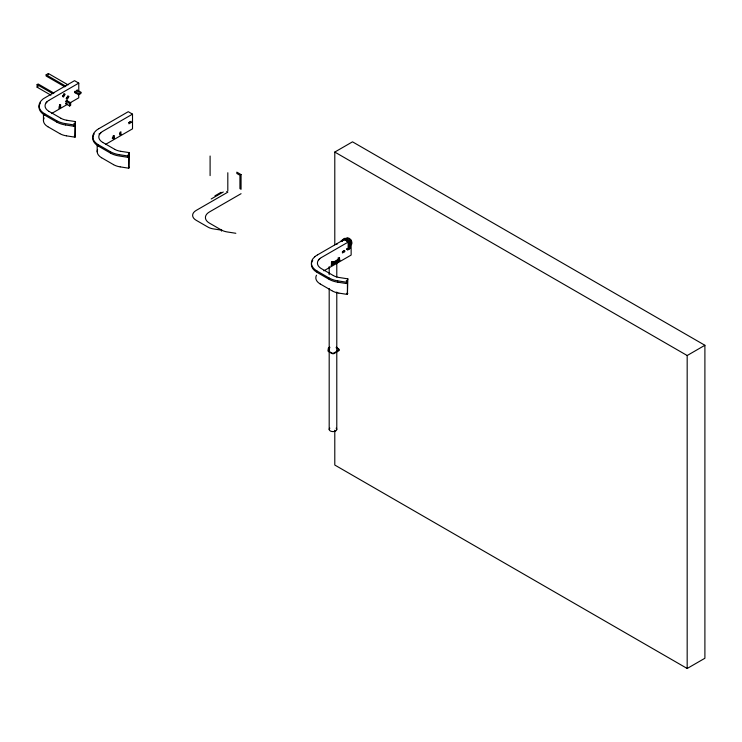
<?xml version="1.0" encoding="UTF-8"?>
<svg xmlns="http://www.w3.org/2000/svg" width="742" height="742" viewBox="0 0 742 742"><rect width="100%" height="100%" fill="white"/><g stroke="black" fill="none" stroke-linecap="round" stroke-linejoin="round"><path stroke-width="1.11" d="M43.444 120.714L43.453 114.5M97.183 151.739L97.193 145.525M348.638 248.932L348.694 243.487A1.595 0.927 60 0 0 347.581 241.308L344.075 239.276A1.595 0.927 60 0 0 343.203 239.249L341.246 240.816A1.595 0.927 60 0 0 340.977 241.502M350.048 248.116L350.113 242.671A1.595 0.927 60 0 0 349 240.491L345.484 238.46A1.595 0.927 60 0 0 344.622 238.432L343.639 239.212M348.054 248.681L348.165 245.407A36.979 21.351 60 0 0 348.137 243.107C348.239 241.54 344.028 238.293 342.535 240.798M349.463 247.884L349.584 244.591A36.979 21.351 60 0 0 349.547 242.291L349.028 241.159L344.807 239.295M65.574 124.971L73.922 126.261L75.48 121.595L66.947 120.278M73.922 126.261L75.063 123.812L73.866 123.626M66.53 135.86L75.063 137.187L75.48 121.595M110.502 153.112L111.012 153.39A19.607 11.325 0 0 0 118.562 155.876L127.661 157.285L129.21 152.62L120.686 151.303M127.661 157.285L128.802 154.837L128.199 154.744M120.269 166.885L128.802 168.211L129.21 152.62M221.45 231.105L221.867 230.206L213.381 228.898A12.002 6.928 0 0 1 208.001 227.108L196.138 220.253A12.002 6.928 0 0 1 196.138 210.45L227.813 192.169L226.681 191.51M337.907 282.21L346.282 283.509L347.84 278.844L339.437 277.545M346.282 283.509L347.423 281.06L346.236 280.875M338.946 293.118L347.423 294.426L347.84 278.844M62.662 95.885L62.959 95.366M63.46 94.494L63.858 93.807M62.884 96.395L64.35 93.854L65.092 94.28L63.487 97.054L62.884 96.701M66.39 98.269L66.789 97.573M67.188 96.877L67.689 96.015M66.585 98.844L68.181 96.07L68.923 96.497L67.318 99.261L66.186 98.612M46.069 102.86L47.386 101.441M99.808 133.885L101.125 132.466M318.429 260.108L319.746 258.689M99.048 133.977L99.521 133.523M341.645 241.521L342.414 240.9M338.612 259.041L335.801 260.804A36.979 21.351 0 0 1 333.789 261.926L332.036 261.75M338.612 350.159L335.801 351.921A36.979 21.351 0 0 1 333.789 353.044C331.952 354.426 326.026 350.122 329.847 347.71M314.784 256.741L312.883 258.782A19.598 11.316 0 0 0 316.546 270.728L317.066 271.053M342.656 240L343.147 239.61M339.085 259.45L334.401 262.223A1.595 0.927 0 0 1 331.952 262.353L331.516 262.102M339.085 261.082L334.401 263.855A1.595 0.927 0 0 1 331.952 263.985L331.516 263.735M338.955 350.651L334.401 353.34A1.595 0.927 0 0 1 331.952 353.47L328.446 351.439A1.595 0.927 0 0 1 327.983 350.706L328.363 348.221A1.595 0.927 0 0 1 328.827 347.646L329.736 347.126M102.498 131.473L102.044 131.77A13.597 7.856 0 0 0 102.35 142.167L102.711 142.39M321.128 257.697L320.72 257.956A13.597 7.856 0 0 0 320.971 268.391L333.288 275.514M48.768 100.448L48.36 100.708A13.597 7.856 0 0 0 48.61 111.142L48.972 111.365M49 100.309L78.773 83.123L78.773 92.166M102.739 131.334L132.512 114.147L132.512 128.839L105.763 144.282M321.36 257.557L351.142 240.362L351.142 255.062L323.837 270.83M64.86 86.833L46.134 76.018L46.134 74.821L48.397 73.514L68.106 84.894M50.901 95.171L37.1 87.204L37.1 84.588L38.139 83.985L53.916 93.093M37.1 87.204L38.139 86.601M76.018 92.296L75.174 92.787L75.174 91.581L77.437 90.274L77.437 91.479M74.719 91.322L78.661 93.594L80.924 92.296L80.924 93.492L78.661 94.8L74.719 92.527M59.583 105.141L60.621 104.539L60.621 107.154L59.583 107.757L59.49 104.761M67.179 100.754L66.14 101.357L66.14 103.963L66.919 103.518M58.97 106.802L60.621 107.154M58.664 108.119L59.49 107.646M51.467 113.582L67.856 104.121M69.841 102.971L78.773 97.814L78.661 93.594M65.686 101.088L69.627 103.37L70.666 102.767L70.666 105.383L69.627 105.985L65.686 103.704M98.63 128.802L97.554 129.47A19.598 11.316 0 0 0 96.154 130.518L94.308 132.493A19.598 11.316 0 0 0 97.916 144.505L98.445 144.829M98.853 128.681L128.273 111.69L132.512 114.147M128.774 122.588L130.045 121.855L131.176 122.504L131.176 121.298L128.913 122.606L128.913 123.812L131.176 122.504M113.164 137.558L114.361 138.179L114.361 135.563L113.322 136.166L113.322 138.782L114.361 138.179M120.918 134.395L119.879 134.988L119.879 132.382L120.918 131.779L120.918 134.395L119.787 133.736M214.939 195.842L221.023 192.326M211.192 198.986L223.286 192.002M241.067 193.699L209.392 211.98A13.597 7.856 0 0 0 209.392 223.092L221.255 229.937A13.597 7.856 0 0 0 227.358 231.968L235.835 233.285M334.79 244.795L334.79 152.064L352.506 141.833L704.9 345.28L704.9 658.256L687.175 668.486L334.79 465.039L334.79 430.258M317.288 255.007L316.101 255.749A19.598 11.316 0 0 0 314.784 256.741M317.511 254.886L346.894 237.913L351.142 240.362M342.442 251.668L343.574 251.019L344.705 251.668L344.705 250.462L342.442 251.77L342.442 252.976L344.705 251.668M346.829 249.136L347.673 248.644M331.943 262.39L332.982 261.787L332.982 264.402L331.943 265.005L331.86 262M331.331 264.05L332.982 264.402M331.025 265.367L331.86 264.885M339.085 260.72L340.077 260.145M334.79 152.064L687.175 355.52L704.9 345.28M347.998 248.83L346.885 248.672M73.922 124.944L64.823 123.524A19.607 11.325 0 0 1 57.347 121.076L56.782 120.77M74.283 136.101L75.48 136.287M119.258 154.661L127.661 155.968M128.616 167.219L129.21 167.312M337.907 280.893L346.282 282.183M346.644 293.35L347.84 293.535M65.463 124.953L64.823 124.851A19.607 11.325 0 0 1 57.347 122.402L56.782 122.096M119.202 154.661L118.646 154.568A19.607 11.325 0 0 1 111.087 152.101L110.502 151.785M337.74 282.192L337.193 282.099A19.607 11.325 0 0 1 329.708 279.651L329.151 279.344M337.693 280.856L337.193 280.773A19.607 11.325 0 0 1 329.708 278.324L329.133 278.009M66.78 120.25L66.594 120.213A13.597 7.856 0 0 1 61.373 118.516L61.011 118.312M66.335 135.832L66.14 135.795A15.202 8.774 0 0 1 60.297 133.894L59.991 133.727M120.547 151.275L120.306 151.238A13.597 7.856 0 0 1 115.112 149.541L114.797 149.365M120.074 166.857L119.907 166.829A15.202 8.774 0 0 1 114.036 164.919L113.628 164.696M339.168 277.499L338.927 277.462A13.597 7.856 0 0 1 333.733 275.764L333.371 275.56M338.732 293.081L338.463 293.034A15.202 8.774 0 0 1 332.666 291.142L332.258 290.92M348.842 248.672L349.473 248.746A4.109 2.374 60 0 0 349.686 248.737M346.857 249.34L346.922 249.358A11.399 6.585 60 0 0 347.339 249.47L348.063 249.562A4.109 2.374 60 0 0 348.276 249.553M60.863 118.228L49.074 111.421M114.639 149.281L102.813 142.445M56.661 120.705L44.826 113.869M110.4 151.73L98.565 144.894M56.661 122.031L44.826 115.195M329.049 277.972L317.186 271.118M110.354 153.028L98.565 146.22M59.777 133.606L47.942 126.771M113.507 164.631L101.682 157.796M78.773 83.123L74.534 80.665L43.741 98.501A19.598 11.316 0 0 0 42.424 99.493L40.522 101.543A19.598 11.316 0 0 0 44.177 113.48L44.706 113.804M76.983 90.014L80.924 92.296M46.134 74.821L65.843 86.202M66.724 100.495L70.666 102.767M37.1 84.588L52.867 93.696M331.322 262.965L333.779 263.558A36.979 21.351 0 0 0 335.792 262.436L338.612 260.461M112.19 138.123L113.322 138.782M317.186 272.444L328.892 279.196M320.303 284.019L331.887 290.706M317.047 272.36L316.546 272.054A19.598 11.316 0 0 1 312.725 260.331M98.445 146.146L98 145.886A19.598 11.316 0 0 1 94.253 133.885M44.706 115.121L44.223 114.834A19.598 11.316 0 0 1 40.467 102.934M320.182 283.945L319.793 283.713A15.202 8.774 0 0 1 316.482 275.208M101.571 157.74L101.162 157.49A15.202 8.774 0 0 1 97.573 149.596M47.84 126.715L47.46 126.483A15.202 8.774 0 0 1 44.121 117.959M336.302 347.163L338.602 348.861A11.399 6.585 0 0 1 338.909 349.176L339.344 349.751A4.109 2.374 0 0 1 339.446 349.946M337.99 258.058L338.677 258.949M338.677 350.066L337.796 348.99A15.341 8.858 0 0 0 336.145 347.738M687.175 355.52L687.175 668.486M347.423 281.06L347.423 294.426M342.396 240.816L342.396 240.686A1.595 0.927 60 0 1 342.433 240.371M336.785 263.15L336.785 277.007M336.785 292.014L336.785 429.395M329.188 266.61L329.188 274.698M329.188 288.545L329.188 429.395M227.813 172.738L227.813 190.861M210.097 156.015L210.097 175.613M128.802 154.837L128.802 168.211M113.229 135.786L113.229 138.671M75.063 123.812L75.063 137.187M69.627 103.37L69.627 105.985M48.397 73.514L48.397 74.719M336.553 244.424A3.803 2.198 60 0 1 337.174 244.137M346.996 238.46A3.803 2.198 60 0 1 351.244 240.529A3.803 2.198 60 0 1 350.484 244.925M336.117 428.153A3.803 2.198 0 0 1 335.505 431.037A3.803 2.198 0 0 1 330.468 431.037A3.803 2.198 0 0 1 329.856 428.153M339.446 260.461A4.109 2.374 0 0 0 339.344 260.266L338.946 259.737A11.399 6.585 0 0 0 338.732 259.514M339.446 258.828A4.109 2.374 0 0 0 339.344 258.633L338.946 258.105A11.399 6.585 0 0 0 338.686 257.836M349.797 247.522L347.534 248.83L347.534 250.035L349.797 248.728L349.797 247.522M339.539 258.003L338.5 258.606L338.5 261.212L339.539 260.609L339.539 258.003M241.067 174.593L236.828 172.144L236.828 173.461L239.935 175.26L239.935 188.635L241.067 189.284L241.067 174.593"/></g></svg>
